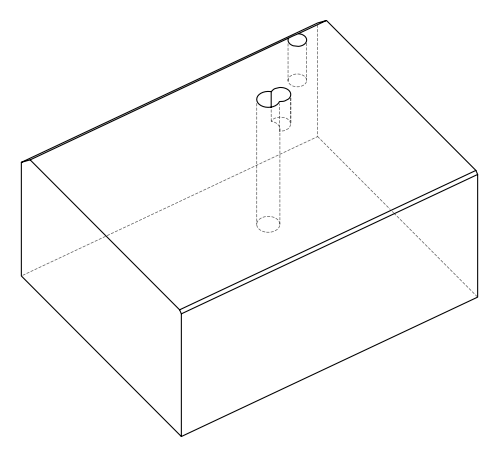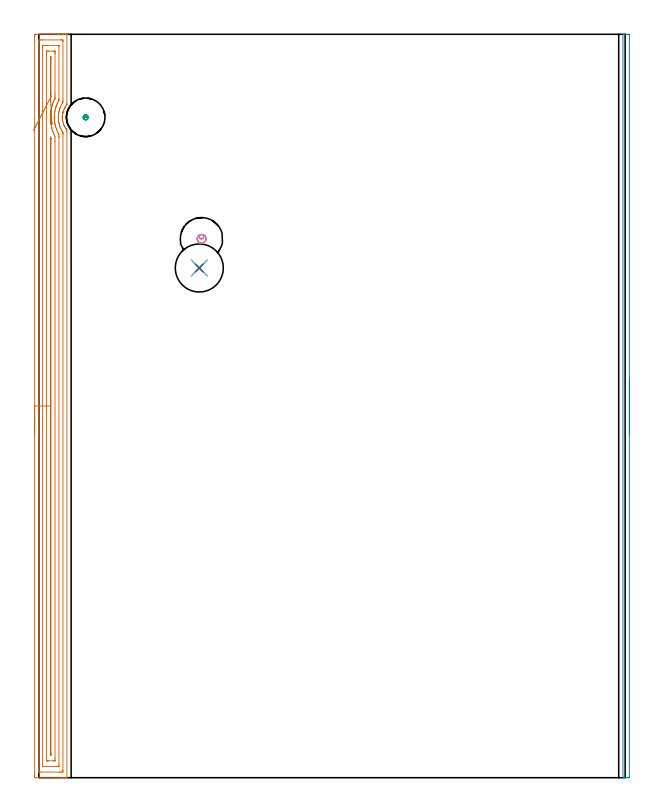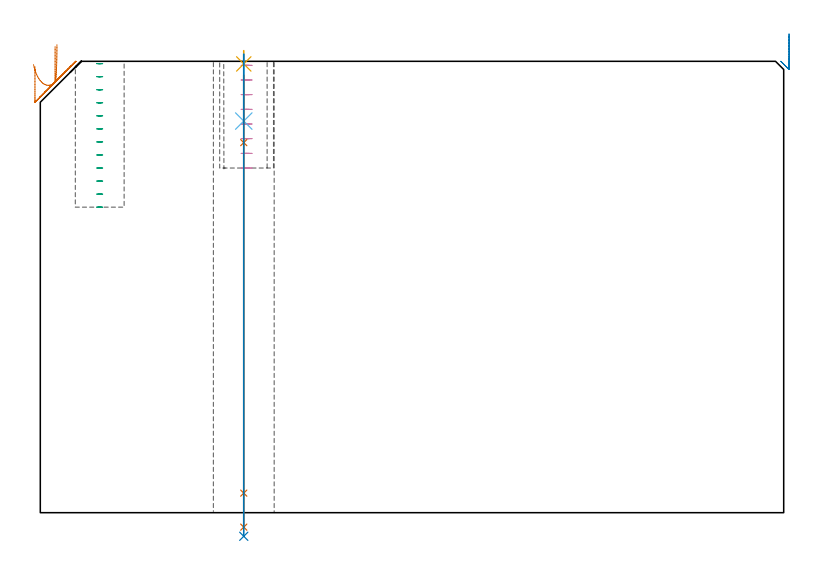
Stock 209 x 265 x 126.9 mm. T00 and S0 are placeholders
(PLAN: 8 operations, 5 tool changes, 15.2 min)
(1 AREA_MILL | FG_CHAMFER_SURFACE | UGT0205_001 | 10.81 min | 17526 mm3)
(2 AREA_MILL_1 | FG_CHAMFER_SURFACE_1 | UGT0205_001 | 2.27 min | 701 mm3)
(3 MILL_BLIND_HOLE_FROM_SOLID_MATERIAL | STEP1POCKET | UGT0201_130 | Spiral | 0.39 min | 6040 mm3)
(4 MILL_BLIND_HOLE_FROM_SOLID_MATERIAL_1 | STEP1POCKET_1 | UGT0201_130 | Spiral | 0.48 min | 5375 mm3)
(5 SPOT_DRILL | STEP1HOLE | NXT0321_9005460120000 | 0.03 min | 3 mm3)
(6 DRILL_BLIND_HOLE_INTO_CENTER | STEP1HOLE | NXT0301_083 | 0.08 min | 1295 mm3)
(7 GUN_DRILL_THROUGH_HOLE | STEP1HOLE | UGT0307_008 | 0.63 min | 10365 mm3)
(8 DRILL_TO_ENLARGE_THROUGH_HOLE | STEP1HOLE | UGT0301_242 | 0.54 min | 16012 mm3)
(TOOL UGT0205_001 | Chamfer Mill 20 x 3 x 45 deg. | D20 FL50 Z2)
(TOOL UGT0201_130 | Carbide End Mill 12.0 | D12 FL15 Z4)
(TOOL NXT0321_9005460120000 | NC Spot Drill, 142deg, 12mm, Carbide, Uncoated | D12 PA142 FL30 Z2)
(TOOL NXT0301_083 | Carbide Drill 11.2mm [860.1-1120-056A1-MM 2214] | D11.2 PA140 FL72 Z2)
(TOOL UGT0307_008 | Gun Drill 11 mm | D11 PA130 FL24 Z1)
(TOOL UGT0301_242 | Twist Drill 17.1 mm | D17.1 PA118 FL130 Z2)
(OP 1 AREA_MILL)
G17 G21 G94 G90
T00 M6
G54
G17 G0 G90 X-1.5 Y122.5 S1061 M3
G43 Z136.9 H0
Z125.4
G94 G1 Y122.538 Z124.528 F250.
Y122.652 Z123.664
Y122.841 Z122.812
Y123.103 Z121.98
Y123.437 Z121.174
Y123.84 Z120.4
Y124.308 Z119.664
Y124.84 Z118.972
Y125.429 Z118.329
Y126.072 Z117.74
Y126.764 Z117.208
Y127.5 Z116.74
Y128.274 Z116.337
Y129.08 Z116.003
Y129.912 Z115.741
Y130.764 Z115.552
Y131.628 Z115.438
Y132.5 Z115.4
Y263.943
X-1.499 Y264.372 Z115.401
X-1.495 Y264.832 Z115.403
X-1.492 Y264.99 Z115.406
X-1.042 Y265. Z115.856
X6.896 Z123.79
X8.303 Z125.199
X8.66 Z125.555
X9.373 Z126.273
X9.629 Z126.529
X9.993 Y264.993 Z126.884
X9.997 Y264.992 Z126.888
X10. Y264.819 Z126.9
Y240.233
X9.994 Y239.864 Z126.889
X9.985 Y239.842 Z126.884
X9.787 Y239.588 Z126.687
X9.696 Y239.47 Z126.595
X9.603 Y239.339 Z126.501
X9.551 Y239.265 Z126.448
X9.318 Y238.892 Z126.215
X9.259 Y238.797 Z126.156
X9.037 Y238.371 Z125.936
X8.844 Y237.928 Z125.743
X8.839 Y237.914 Z125.738
X8.71 Y237.551 Z125.605
X8.683 Y237.478 Z125.58
X8.66 Y237.397 Z125.558
X8.615 Y237.236 Z125.513
X8.58 Y237.104 Z125.474
X8.56 Y237.033 Z125.454
X8.549 Y236.981 Z125.443
X8.483 Y236.657 Z125.373
X8.467 Y236.585 Z125.359
X8.388 Y236.071 Z125.287
X8.381 Y236.027 Z125.281
X8.38 Y236.014 Z125.28
X8.37 Y235.763 Z125.263
X8.365 Y235.691 Z125.261
X8.364 Y235.659
Y235.432 Z125.255
X8.362 Y235.244 Z125.258
X8.365 Y235.18 Z125.26
X8.367 Y235.135 Z125.262
X8.372 Y235.058 Z125.263
X8.377 Y234.893 Z125.274
X8.378 Y234.869 Z125.275
X8.382 Y234.772 Z125.28
X8.397 Y234.666 Z125.294
X8.442 Y234.337 Z125.339
X8.513 Y233.975 Z125.407
X8.526 Y233.904 Z125.421
X8.643 Y233.456 Z125.54
X8.791 Y233.011 Z125.687
X8.934 Y232.663 Z125.834
X8.977 Y232.56 Z125.877
X9.16 Y232.186 Z126.057
X9.194 Y232.117 Z126.09
X9.26 Y231.998 Z126.156
X9.424 Y231.739 Z126.319
X9.509 Y231.605 Z126.406
X9.542 Y231.558 Z126.44
X9.604 Y231.469 Z126.503
X9.729 Y231.292 Z126.625
X9.777 Y231.224 Z126.674
X9.843 Y231.14 Z126.741
X9.983 Y230.962 Z126.881
X9.985 Y230.958 Z126.883
X9.995 Y230.936 Z126.887
X10. Y230.398 Z126.9
Y0.181
X9.997 Y0.008 Z126.888
X9.993 Y0.007 Z126.884
X9.629 Y0. Z126.529
X9.373 Z126.273
X8.66 Z125.555
X7.421 Z124.318
X6.014 Z122.909
X-1.042 Y0.001 Z115.856
X-1.263 Y0.004 Z115.635
X-1.492 Y0.01 Z115.406
X-1.495 Y0.168 Z115.403
X-1.499 Y0.628 Z115.401
X-1.5 Y1.092 Z115.4
Y132.5
X-0.086 Z116.814
X-0.085 Y262.509 Z116.815
Y262.584
X-0.079 Y262.984 Z116.821
X0.317 Y262.995 Z117.217
X0.722 Y262.998 Z117.622
X1.194 Y263. Z118.094
X7.778 Y262.999 Z124.678
X8.253 Y262.997 Z125.153
X8.48 Y262.99 Z125.38
X8.579 Y262.961 Z125.479
X8.584 Y262.66 Z125.484
X8.585 Y262.584 Z125.485
Y242.021
X8.584 Y241.203 Z125.484
X8.583 Y241.127 Z125.483
X8.572 Y240.725 Z125.472
X8.421 Y240.475 Z125.321
X8.276 Y240.233 Z125.176
X8.092 Y239.914 Z124.992
X7.801 Y239.339 Z124.701
X7.778 Y239.291 Z124.678
X7.538 Y238.688 Z124.438
X7.45 Y238.445 Z124.35
X7.304 Y237.965 Z124.204
X7.198 Y237.551 Z124.098
X7.127 Y237.215 Z124.027
X7.055 Y236.818 Z123.955
X7.041 Y236.73 Z123.941
X7.03 Y236.657 Z123.93
X7.016 Y236.535 Z123.916
X6.977 Y236.171 Z123.877
X6.953 Y235.763 Z123.853
X6.951 Y235.707 Z123.851
X6.952 Y235.291 Z123.852
X6.962 Y234.869 Z123.862
X6.966 Y234.798 Z123.866
X7.002 Y234.373 Z123.902
X7.053 Y233.975 Z123.953
X7.065 Y233.889 Z123.965
X7.083 Y233.785 Z123.983
X7.162 Y233.399 Z124.062
X7.239 Y233.081 Z124.139
X7.371 Y232.599 Z124.271
X7.508 Y232.186 Z124.408
X7.778 Y231.518 Z124.678
X7.885 Y231.292 Z124.785
X8.148 Y230.774 Z125.048
X8.377 Y230.398 Z125.277
X8.488 Y230.218 Z125.388
X8.568 Y230.091 Z125.468
X8.579 Y229.988 Z125.479
X8.585 Y229.58 Z125.485
Y229.504
Y2.491
Y2.416
X8.579 Y2.016 Z125.479
X8.183 Y2.005 Z125.083
X7.778 Y2.002 Z124.678
X7.306 Y2. Z124.206
X0.722 Y2.001 Z117.622
X0.247 Y2.003 Z117.147
X0.02 Y2.01 Z116.92
X-0.079 Y2.039 Z116.821
X-0.084 Y2.34 Z116.816
X-0.085 Y2.416 Z116.815
X-0.086 Y132.5 Z116.814
X1.328 Z118.228
X1.329 Y260.181 Z118.229
X1.333 Y260.796 Z118.233
X1.335 Y260.935 Z118.235
X1.342 Y260.991 Z118.242
X1.407 Y260.996 Z118.307
X1.604 Y260.998 Z118.504
X2.285 Y261. Z119.185
X6.896 Y260.999 Z123.796
X7.097 Y260.997 Z123.997
X7.154 Y260.994 Z124.054
X7.166 Y260.99 Z124.066
X7.168 Y260.986 Z124.068
X7.17 Y260.964 Z124.07
X7.171 Y260.889 Z124.071
Y260.796
Y242.021
X7.17 Y241.743 Z124.07
X7.167 Y241.588 Z124.067
X7.165 Y241.514 Z124.065
X7.138 Y241.454 Z124.038
X6.96 Y241.127 Z123.86
X6.938 Y241.084 Z123.838
X6.896 Y241.001 Z123.796
X6.647 Y240.486 Z123.547
X6.536 Y240.233 Z123.436
X6.383 Y239.859 Z123.283
X6.185 Y239.339 Z123.085
X6.142 Y239.209 Z123.042
X6.014 Y238.801 Z122.914
X5.938 Y238.521 Z122.838
X5.919 Y238.445 Z122.819
X5.774 Y237.794 Z122.674
X5.73 Y237.551 Z122.63
X5.646 Y237.029 Z122.546
X5.6 Y236.657 Z122.5
X5.562 Y236.221 Z122.462
X5.542 Y235.763 Z122.442
X5.539 Y235.35 Z122.439
X5.551 Y234.869 Z122.451
X5.576 Y234.418 Z122.476
X5.616 Y233.975 Z122.516
X5.698 Y233.401 Z122.598
X5.758 Y233.081 Z122.658
X5.828 Y232.734 Z122.728
X5.941 Y232.261 Z122.841
X5.96 Y232.186 Z122.86
X6.014 Y231.997 Z122.914
X6.243 Y231.292 Z123.143
X6.39 Y230.911 Z123.29
X6.605 Y230.398 Z123.505
X6.896 Y229.805 Z123.796
X7.051 Y229.504 Z123.951
X7.111 Y229.391 Z124.011
X7.165 Y229.291 Z124.065
X7.167 Y229.23 Z124.067
X7.17 Y228.61 Z124.07
X7.171 Y228.331 Z124.071
Y4.819
X7.167 Y4.204 Z124.067
X7.164 Y4.065 Z124.064
X7.158 Y4.009 Z124.058
X7.093 Y4.004 Z123.993
X6.896 Y4.002 Z123.796
X6.215 Y4. Z123.115
X1.604 Z118.504
X1.403 Y4.003 Z118.303
X1.346 Y4.006 Z118.246
X1.334 Y4.01 Z118.234
X1.332 Y4.014 Z118.232
X1.33 Y4.036 Z118.23
X1.329 Y4.111 Z118.229
Y4.204
X1.328 Y132.5 Z118.228
X2.743 Z119.643
Y258.114
X2.745 Y258.746 Z119.645
X2.748 Y258.958 Z119.648
X2.749 Y258.987 Z119.649
X2.768 Y258.991 Z119.668
X2.822 Y258.995 Z119.722
X2.931 Y258.998 Z119.831
X3.368 Y259. Z120.268
X5.132 Z122.032
X5.57 Y258.999 Z122.47
X5.677 Y258.997 Z122.577
X5.73 Y258.993 Z122.63
X5.751 Y258.989 Z122.651
X5.752 Y258.973 Z122.652
X5.754 Y258.862 Z122.654
X5.757 Y258.374 Z122.657
Y258.114
Y243.549
X5.756 Y242.915 Z122.656
X5.753 Y242.286 Z122.653
X5.75 Y242.218 Z122.65
X5.735 Y242.163 Z122.635
X5.67 Y242.021 Z122.57
X5.497 Y241.65 Z122.397
X5.264 Y241.127 Z122.164
X5.224 Y241.034 Z122.124
X5.132 Y240.806 Z122.032
X4.977 Y240.39 Z121.877
X4.92 Y240.233 Z121.82
X4.759 Y239.717 Z121.659
X4.65 Y239.339 Z121.55
X4.567 Y239.017 Z121.467
X4.436 Y238.445 Z121.336
X4.404 Y238.289 Z121.304
X4.273 Y237.551 Z121.173
X4.27 Y237.531 Z121.17
X4.25 Y237.399 Z121.15
X4.178 Y236.73 Z121.078
X4.172 Y236.657 Z121.072
X4.13 Y235.884 Z121.03
X4.127 Y235.763 Z121.027
X4.13 Y234.99 Z121.03
X4.135 Y234.869 Z121.035
X4.18 Y234.045 Z121.08
X4.187 Y233.975 Z121.087
X4.25 Y233.391 Z121.15
X4.295 Y233.081 Z121.195
X4.304 Y233.026 Z121.204
X4.468 Y232.186 Z121.368
X4.6 Y231.647 Z121.5
X4.695 Y231.292 Z121.595
X4.897 Y230.637 Z121.797
X4.978 Y230.398 Z121.878
X5.132 Y229.997 Z122.032
X5.337 Y229.504 Z122.237
X5.501 Y229.13 Z122.401
X5.749 Y228.61 Z122.649
X5.755 Y227.978 Z122.655
X5.757 Y226.822 Z122.657
Y6.886
X5.755 Y6.254 Z122.655
X5.752 Y6.042 Z122.652
X5.75 Y6.013 Z122.65
X5.732 Y6.009 Z122.632
X5.678 Y6.005 Z122.578
X5.569 Y6.002 Z122.469
X5.132 Y6. Z122.032
X3.368 Z120.268
X2.93 Y6.001 Z119.83
X2.823 Y6.003 Z119.723
X2.77 Y6.007 Z119.67
X2.749 Y6.011 Z119.649
X2.748 Y6.027 Z119.648
X2.746 Y6.138 Z119.646
X2.743 Y6.626 Z119.643
Y6.886
Y132.5
X4.157 Z121.057
Y228.094
X4.159 Y228.22 Z121.059
X4.162 Y228.32 Z121.062
X4.164 Y228.354 Z121.064
X4.168 Y228.348 Z121.068
X4.25 Y228.174 Z121.15
X4.332 Y227.983 Z121.232
X4.339 Y227.81 Z121.239
X4.342 Y227.716 Z121.242
X4.343 Y227.622 Z121.243
Y8.58
X4.341 Y8.486 Z121.241
X4.336 Y8.297 Z121.236
X4.326 Y8.01 Z121.226
X4.25 Z121.15
X4.164 Y8.023 Z121.064
X4.157 Y8.674 Z121.057
Y132.5
Y133.372 Z121.095
Y134.236 Z121.209
Y135.088 Z121.398
Y135.92 Z121.66
Y136.726 Z121.994
Y137.5 Z122.397
Y138.236 Z122.865
Y138.928 Z123.396
Y139.571 Z123.986
Y140.16 Z124.629
Y140.692 Z125.321
Y141.16 Z126.057
Y141.563 Z126.831
Y141.897 Z127.637
Y142.159 Z128.469
Y142.348 Z129.32
Y142.462 Z130.185
Y142.5 Z131.057
G0 Z136.9
X4.677 Y233.013
Z131.592
G1 X4.678 Y233.004 Z130.72
X4.674 Y233.07 Z129.85
X4.666 Y233.212 Z128.989
X4.655 Y233.429 Z128.144
X4.639 Y233.718 Z127.321
X4.619 Y234.078 Z126.527
X4.596 Y234.505 Z125.767
X4.569 Y234.997 Z125.047
X4.539 Y235.55 Z124.373
X4.506 Y236.159 Z123.749
X4.47 Y236.821 Z123.181
X4.432 Y237.529 Z122.673
X4.391 Y238.279 Z122.229
X4.348 Y239.064 Z121.852
X4.304 Y239.879 Z121.545
X4.258 Y240.718 Z121.31
X4.211 Y241.575 Z121.149
X4.164 Y242.442 Z121.064
X4.161 Y242.506 Z121.061
X4.158 Y242.632 Z121.058
X4.157 Y242.821 Z121.057
Y256.42
X4.158 Y256.515 Z121.058
X4.163 Y256.703 Z121.063
X4.174 Y256.99 Z121.074
X4.25 Z121.15
X4.336 Y256.977 Z121.236
X4.341 Y256.609 Z121.241
X4.343 Y256.42 Z121.243
Y243.715
X4.338 Y242.915 Z121.238
X4.337 Y242.827 Z121.237
X4.25 Y242.621 Z121.15
X4.185 Y242.482 Z121.085
X4.164 Y242.442 Z121.064
X3.794 Y241.723 Z120.736
X3.412 Y240.982 Z120.479
X3.021 Y240.224 Z120.296
X2.624 Y239.455 Z120.187
X2.225 Y238.68 Z120.155
X1.825 Y237.906 Z120.199
X1.429 Y237.137 Z120.319
X1.039 Y236.382 Z120.513
X0.659 Y235.644 Z120.781
X0.29 Y234.929 Z121.12
X-0.063 Y234.244 Z121.528
X-0.399 Y233.593 Z122.001
X-0.714 Y232.981 Z122.537
X-1.007 Y232.412 Z123.131
X-1.275 Y231.892 Z123.778
X-1.517 Y231.424 Z124.473
X-1.729 Y231.012 Z125.212
X-1.912 Y230.659 Z125.989
G0 Z136.9
M5
M2
(OP 2 AREA_MILL_1)
G17 G21 G94 G90
T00 M6
G54
G17 G0 G90 X210.5 Y142.5 S1061 M3
G43 Z136.9 H0
Z134.6
G94 G1 Y142.462 Z133.728 F250.
Y142.348 Z132.863
Y142.159 Z132.012
Y141.897 Z131.18
Y141.563 Z130.374
Y141.16 Z129.6
Y140.692 Z128.864
Y140.16 Z128.172
Y139.571 Z127.529
Y138.928 Z126.94
Y138.236 Z126.408
Y137.5 Z125.94
Y136.726 Z125.537
Y135.92 Z125.203
Y135.088 Z124.941
Y134.236 Z124.752
Y133.372 Z124.638
Y132.5 Z124.6
Y0.628
X210.499 Y0.325 Z124.601
X210.494 Y0.04 Z124.603
X210.491 Y0.005 Z124.605
X210.219 Y0. Z124.877
X209.701 Z125.394
X209.35 Z125.745
X208.647 Z126.453
X208.427 Z126.673
X208.313 Z126.779
X208.291 Y0.001 Z126.8
X208.203 Y0.01 Z126.888
X208.2 Y0.181 Z126.9
Y264.819
X208.203 Y264.99 Z126.888
X208.312 Y264.997 Z126.78
X208.427 Y265. Z126.672
X208.647 Z126.453
X209.35 Z125.745
X209.701 Z125.394
X210.219 Y264.998 Z124.877
X210.491 Y264.995 Z124.605
X210.494 Y264.961 Z124.603
X210.5 Y264.675 Z124.6
Y132.5
Y131.628 Z124.638
Y130.764 Z124.752
Y129.912 Z124.941
Y129.08 Z125.203
Y128.274 Z125.537
Y127.5 Z125.94
Y126.764 Z126.408
Y126.072 Z126.94
Y125.429 Z127.529
Y124.84 Z128.172
Y124.308 Z128.864
Y123.84 Z129.6
Y123.437 Z130.374
Y123.103 Z131.18
Y122.841 Z132.012
Y122.652 Z132.863
Y122.538 Z133.728
Y122.5 Z134.6
G0 Z136.9
M5
M2
(OP 3 MILL_BLIND_HOLE_FROM_SOLID_MATERIAL)
G17 G21 G94 G90
T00 M6
G54
G17 G0 G90 X16.7 Y235.4 S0 M3
G43 Z136.9 H0
Z126.233
G94 G3 X17.125 Y235.825 R0.425 F250.
X16.7 Y236.25 R0.425
X15.85 Y235.4 R0.85
X16.7 Y236.25 R-0.85
X16.275 Y235.825 R0.425
X16.7 Y235.4 R0.425
G0 Z122.567
G3 X17.125 Y235.825 R0.425
X16.7 Y236.25 R0.425
X15.85 Y235.4 R0.85
X16.7 Y236.25 R-0.85
X16.275 Y235.825 R0.425
X16.7 Y235.4 R0.425
G0 Z118.9
G3 X17.125 Y235.825 R0.425
X16.7 Y236.25 R0.425
X15.85 Y235.4 R0.85
X16.7 Y236.25 R-0.85
X16.275 Y235.825 R0.425
X16.7 Y235.4 R0.425
G0 Z115.233
G3 X17.125 Y235.825 R0.425
X16.7 Y236.25 R0.425
X15.85 Y235.4 R0.85
X16.7 Y236.25 R-0.85
X16.275 Y235.825 R0.425
X16.7 Y235.4 R0.425
G0 Z111.567
G3 X17.125 Y235.825 R0.425
X16.7 Y236.25 R0.425
X15.85 Y235.4 R0.85
X16.7 Y236.25 R-0.85
X16.275 Y235.825 R0.425
X16.7 Y235.4 R0.425
G0 Z107.9
G3 X17.125 Y235.825 R0.425
X16.7 Y236.25 R0.425
X15.85 Y235.4 R0.85
X16.7 Y236.25 R-0.85
X16.275 Y235.825 R0.425
X16.7 Y235.4 R0.425
G0 Z104.233
G3 X17.125 Y235.825 R0.425
X16.7 Y236.25 R0.425
X15.85 Y235.4 R0.85
X16.7 Y236.25 R-0.85
X16.275 Y235.825 R0.425
X16.7 Y235.4 R0.425
G0 Z100.567
G3 X17.125 Y235.825 R0.425
X16.7 Y236.25 R0.425
X15.85 Y235.4 R0.85
X16.7 Y236.25 R-0.85
X16.275 Y235.825 R0.425
X16.7 Y235.4 R0.425
G0 Z96.9
G3 X17.125 Y235.825 R0.425
X16.7 Y236.25 R0.425
X15.85 Y235.4 R0.85
X16.7 Y236.25 R-0.85
X16.275 Y235.825 R0.425
X16.7 Y235.4 R0.425
G0 Z93.233
G3 X17.125 Y235.825 R0.425
X16.7 Y236.25 R0.425
X15.85 Y235.4 R0.85
X16.7 Y236.25 R-0.85
X16.275 Y235.825 R0.425
X16.7 Y235.4 R0.425
G0 Z89.567
G3 X17.125 Y235.825 R0.425
X16.7 Y236.25 R0.425
X15.85 Y235.4 R0.85
X16.7 Y236.25 R-0.85
X16.275 Y235.825 R0.425
X16.7 Y235.4 R0.425
G0 Z85.9
G3 X17.125 Y235.825 R0.425
X16.7 Y236.25 R0.425
X15.85 Y235.4 R0.85
X16.7 Y236.25 R-0.85
X16.275 Y235.825 R0.425
X16.7 Y235.4 R0.425
G0 Z136.9
M5
M2
(OP 4 MILL_BLIND_HOLE_FROM_SOLID_MATERIAL_1)
G17 G21 G94 G90
T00 M6
G54
G17 G0 G90 X58. Y192.1 S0 M3
G43 Z136.9 H0
Z125.775
G94 G3 X58.755 Y192.895 R0.756 F250.
X57.919 Y193.648 R0.795
X56.452 Y192.019 R1.55
X57.919 Y193.648 R-1.55
X57.186 Y192.833 R0.775
X58. Y192.1 R0.775
G0 Z121.65
G3 X58.755 Y192.895 R0.756
X57.919 Y193.648 R0.795
X56.452 Y192.019 R1.55
X57.919 Y193.648 R-1.55
X57.186 Y192.833 R0.775
X58. Y192.1 R0.775
G0 Z117.525
G3 X58.755 Y192.895 R0.756
X57.919 Y193.648 R0.795
X56.452 Y192.019 R1.55
X57.919 Y193.648 R-1.55
X57.186 Y192.833 R0.775
X58. Y192.1 R0.775
G0 Z113.4
G3 X58.755 Y192.895 R0.756
X57.919 Y193.648 R0.795
X56.452 Y192.019 R1.55
X57.919 Y193.648 R-1.55
X57.186 Y192.833 R0.775
X58. Y192.1 R0.775
G0 Z109.275
G3 X58.755 Y192.895 R0.756
X57.919 Y193.648 R0.795
X56.452 Y192.019 R1.55
X57.919 Y193.648 R-1.55
X57.186 Y192.833 R0.775
X58. Y192.1 R0.775
G0 Z105.15
G3 X58.755 Y192.895 R0.756
X57.919 Y193.648 R0.795
X56.452 Y192.019 R1.55
X57.919 Y193.648 R-1.55
X57.186 Y192.833 R0.775
X58. Y192.1 R0.775
G0 Z101.025
G3 X58.755 Y192.895 R0.756
X57.919 Y193.648 R0.795
X56.452 Y192.019 R1.55
X57.919 Y193.648 R-1.55
X57.186 Y192.833 R0.775
X58. Y192.1 R0.775
G0 Z96.9
G3 X58.755 Y192.895 R0.756
X57.919 Y193.648 R0.795
X56.452 Y192.019 R1.55
X57.919 Y193.648 R-1.55
X57.186 Y192.833 R0.775
X58. Y192.1 R0.775
G0 Z136.9
M5
M2
(OP 5 SPOT_DRILL)
G17 G21 G94 G90
T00 M6
G54
G17 G0 G90 X57.2 Y181.7 S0 M3
G43 Z136.9 H0
G94 G81 G98 Z126.164 F250. R129.9
G80
M5
M2
(OP 6 DRILL_BLIND_HOLE_INTO_CENTER)
G17 G21 G94 G90
T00 M6
G54
G17 G0 G90 X57.2 Y181.7 S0 M3
G43 Z136.9 H1
G94 G81 G98 Z110.1 F250. R128.9
G80
M5
M2
(OP 7 GUN_DRILL_THROUGH_HOLE)
G17 G21 G94 G90
T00 M6
G54
G17 G0 G90 X57.2 Y181.7 M8
G43 Z136.9 H0
Z123.003
S716 M3
G94 G1 Z104.037 F125. M26
G4 X.084
Z5.5 F250.
G4 X.084
Z-4.065 F125.
G4 X.084
M5
M9
G0 Z123.003
Z136.9
M2
(OP 8 DRILL_TO_ENLARGE_THROUGH_HOLE)
G17 G21 G94 G90
T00 M6
G54
G17 G0 G90 X57.2 Y181.7 S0 M3
G43 Z136.9 H0
G94 G73 G98 Z-6.637 F250. Q16.692 R128.9
G80
M5
M2
